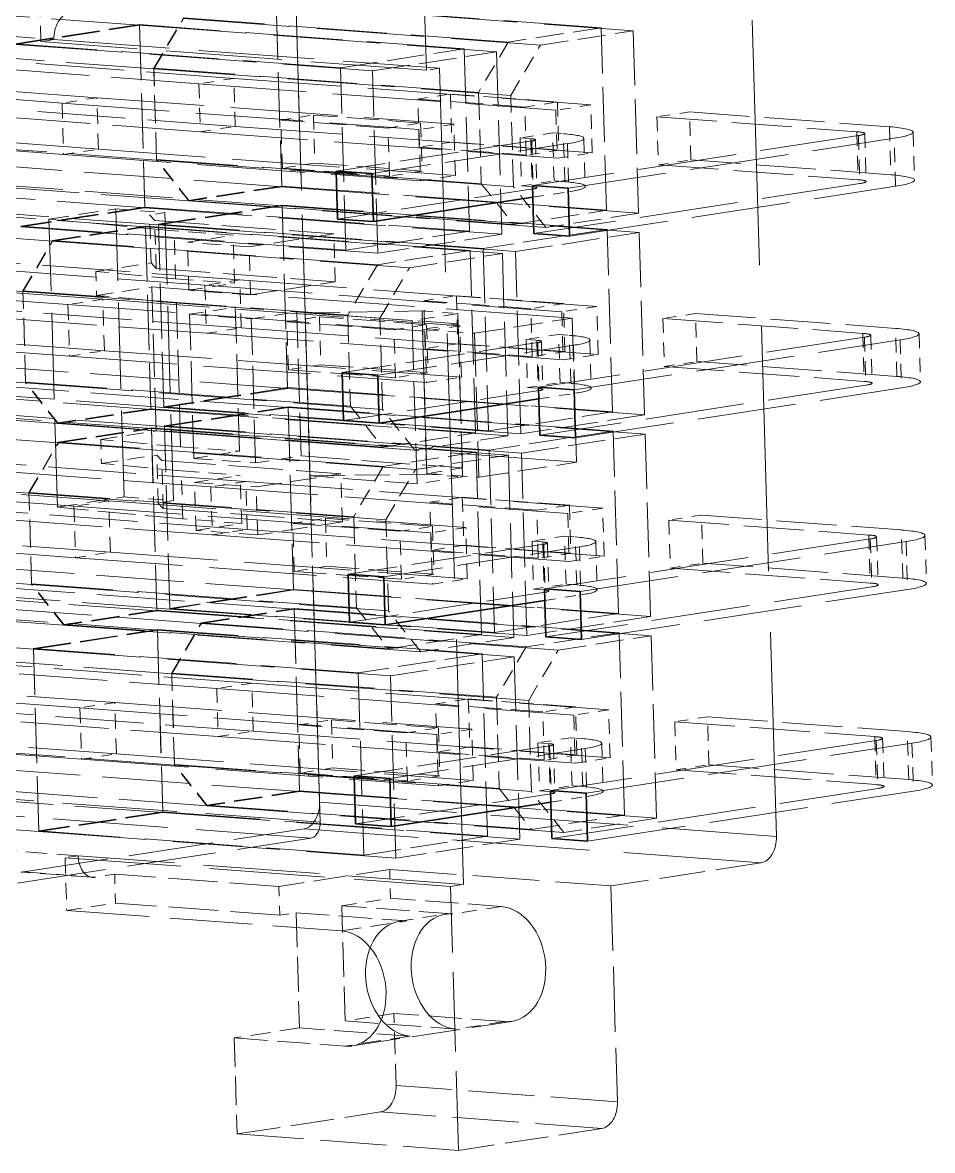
# Model space of a CAD drawing. Extents: x 23 to 417, y 3 to 294.
# Drawn here: x 335.64 to 345.05, y 117.38 to 129.05 of the extents above; entities that cross this region are included whole.
import ezdxf

# ---------------------------------------------------------------- set-up
doc = ezdxf.new("R2010")
doc.units = 0
doc.linetypes.add('DASHED', pattern=[15, 12, -3])
doc.layers.get('0').update_dxf_attribs({"lineweight": 13})

# ---------------------------------------------------------------- blocks, each defined once
blk = doc.blocks.new('BLOCK3535')
at = {"color": 7, "linetype": 'DASHED', "lineweight": 13, "ltscale": 0.136612}
for p, q in [((-24.895, -7.55), (-25.057, -2.087)), ((-24.234, -29.894), (-24.395, -24.432))]:
    blk.add_line(p, q, dxfattribs=at)
at = {"color": 7, "linetype": 'DASHED', "lineweight": 13, "ltscale": 0.442126}
blk.add_line((-27.093, -23.104), (-27.616, -5.427), dxfattribs=at)
at = {"color": 7, "linetype": 'DASHED', "lineweight": 13, "ltscale": 0.168902}
for p, q in [((-27.405, -12.564), (-27.605, -5.811)), ((-27.105, -22.693), (-27.305, -15.94))]:
    blk.add_line(p, q, dxfattribs=at)
at = {"color": 7, "linetype": 'DASHED', "lineweight": 13, "ltscale": 0.027322}
for p, q in [((-32.868, -6.956), (-32.9, -5.863)), ((-32.368, -23.839), (-32.335, -24.931))]:
    blk.add_line(p, q, dxfattribs=at)
at = {"color": 7, "linetype": 'DASHED', "lineweight": 13, "ltscale": 0.151749}
for p, q in [((-30.83, -6.619), (-36.884, -6.169)), ((-30.533, -7.521), (-36.586, -7.071)), ((-29.6, -7.827), (-35.653, -7.376)), ((-28.878, -7.716), (-34.932, -7.265)), ((-31.71, -8.116), (-37.763, -7.665)), ((-32.431, -8.227), (-38.484, -7.776)), ((-29.57, -8.82), (-35.623, -8.369)), ((-28.849, -8.709), (-34.902, -8.259)), ((-32.4, -9.29), (-38.453, -8.839)), ((-31.679, -9.179), (-37.732, -8.728)), ((-30.477, -9.408), (-36.53, -8.958)), ((-27.888, -9.958), (-33.941, -9.508)), ((-30.719, -10.393), (-36.772, -9.942)), ((-29.809, -10.253), (-35.862, -9.803)), ((-27.876, -10.356), (-33.929, -9.905)), ((-30.707, -10.79), (-36.76, -10.34)), ((-30.437, -10.749), (-36.49, -10.298)), ((-32.628, -11.085), (-38.681, -10.635)), ((-29.476, -11.998), (-35.529, -11.547)), ((-28.755, -11.887), (-34.808, -11.436)), ((-33.24, -12.127), (-39.293, -11.677)), ((-31.587, -12.287), (-37.64, -11.837)), ((-32.308, -12.398), (-38.361, -11.947)), ((-29.447, -12.991), (-35.5, -12.54)), ((-28.726, -12.88), (-34.779, -12.43)), ((-32.276, -13.461), (-38.329, -13.01)), ((-31.555, -13.35), (-37.608, -12.899)), ((-33.184, -14.014), (-39.237, -13.563)), ((-27.765, -14.129), (-33.818, -13.679)), ((-30.595, -14.564), (-36.648, -14.113)), ((-30.325, -14.523), (-36.379, -14.072)), ((-27.753, -14.527), (-33.806, -14.076)), ((-32.516, -14.859), (-38.569, -14.409)), ((-30.583, -14.961), (-36.637, -14.511)), ((-30.314, -14.92), (-36.367, -14.469)), ((-32.504, -15.257), (-38.557, -14.806)), ((-28.632, -16.058), (-34.685, -15.607)), ((-33.116, -16.298), (-39.17, -15.848)), ((-29.353, -16.169), (-35.406, -15.718)), ((-31.463, -16.458), (-37.516, -16.008)), ((-32.184, -16.569), (-38.237, -16.118)), ((-29.323, -17.162), (-35.376, -16.711)), ((-28.602, -17.051), (-34.655, -16.601)), ((-32.153, -17.632), (-38.206, -17.181)), ((-31.432, -17.521), (-37.485, -17.07)), ((-33.061, -18.185), (-39.114, -17.734)), ((-27.641, -18.3), (-33.694, -17.85)), ((-30.472, -18.735), (-36.525, -18.284)), ((-30.202, -18.694), (-36.255, -18.243)), ((-27.629, -18.698), (-33.682, -18.247)), ((-32.392, -19.03), (-38.446, -18.58)), ((-29.55, -18.993), (-35.603, -18.542)), ((-30.46, -19.132), (-36.513, -18.682)), ((-33.021, -19.526), (-39.074, -19.075)), ((-30.162, -20.034), (-36.216, -19.584)), ((-28.508, -20.229), (-34.561, -19.779)), ((-29.229, -20.34), (-35.282, -19.889)), ((-32.061, -20.74), (-38.114, -20.289)), ((-31.34, -20.629), (-37.393, -20.179)), ((-29.2, -21.333), (-35.253, -20.882)), ((-28.479, -21.222), (-34.532, -20.772)), ((-32.029, -21.803), (-38.082, -21.352)), ((-31.308, -21.692), (-37.361, -21.241)), ((-30.106, -21.921), (-36.16, -21.471)), ((-27.518, -22.471), (-33.571, -22.021)), ((-29.438, -22.766), (-35.491, -22.316)), ((-30.348, -22.906), (-36.401, -22.456)), ((-32.909, -23.3), (-38.962, -22.849))]:
    blk.add_line(p, q, dxfattribs=at)
at = {"color": 7, "linetype": 'DASHED', "lineweight": 13, "ltscale": 0.094386}
for p, q in [((-28, -6.171), (-27.888, -9.944)), ((-28, -6.184), (-27.888, -9.958)), ((-30.831, -6.605), (-30.719, -10.379)), ((-30.83, -6.619), (-30.719, -10.393)), ((-21.171, -10.445), (-21.283, -6.671)), ((-20.618, -6.734), (-20.506, -10.508)), ((-24.113, -7.106), (-24.001, -10.88)), ((-23.448, -7.169), (-23.337, -10.943)), ((-26.562, -11.273), (-26.674, -7.499)), ((-25.898, -11.336), (-26.009, -7.562)), ((-27.877, -10.342), (-27.765, -14.115)), ((-27.876, -10.356), (-27.765, -14.129)), ((-30.707, -10.777), (-30.595, -14.55)), ((-30.707, -10.79), (-30.595, -14.564)), ((-30.326, -14.509), (-30.438, -10.735)), ((-30.325, -14.523), (-30.437, -10.749)), ((-21.047, -14.616), (-21.159, -10.842)), ((-20.494, -10.905), (-20.383, -14.679)), ((-23.878, -15.051), (-23.99, -11.277)), ((-23.72, -11.235), (-23.608, -15.009)), ((-23.325, -11.34), (-23.213, -15.114)), ((-22.944, -15.072), (-23.055, -11.299)), ((-27.753, -14.513), (-27.641, -18.287)), ((-27.753, -14.527), (-27.641, -18.3)), ((-30.202, -18.68), (-30.314, -14.906)), ((-30.202, -18.694), (-30.314, -14.92)), ((-30.584, -14.948), (-30.472, -18.721)), ((-30.583, -14.961), (-30.472, -18.735)), ((-20.924, -18.787), (-21.036, -15.013)), ((-20.371, -15.076), (-20.259, -18.85)), ((-23.754, -19.222), (-23.866, -15.448)), ((-23.597, -15.406), (-23.485, -19.18)), ((-23.201, -15.511), (-23.09, -19.285)), ((-22.82, -19.244), (-22.932, -15.47)), ((-27.63, -18.684), (-27.518, -22.458)), ((-27.629, -18.698), (-27.518, -22.471)), ((-30.46, -19.119), (-30.349, -22.892)), ((-30.46, -19.132), (-30.348, -22.906)), ((-20.8, -22.958), (-20.912, -19.184)), ((-20.247, -19.247), (-20.136, -23.021)), ((-32.909, -23.286), (-33.021, -19.512)), ((-32.909, -23.3), (-33.021, -19.526)), ((-23.631, -23.393), (-23.743, -19.619)), ((-23.078, -19.682), (-22.966, -23.456)), ((-26.304, -20.012), (-26.192, -23.786)), ((-25.527, -23.849), (-25.639, -20.076))]:
    blk.add_line(p, q, dxfattribs=at)
at = {"color": 7, "linetype": 'DASHED', "lineweight": 13, "ltscale": 0.168405}
for p, q in [((-21.283, -6.671), (-28, -6.171)), ((-23.203, -6.966), (-29.921, -6.466)), ((-24.113, -7.106), (-30.831, -6.605)), ((-26.674, -7.499), (-33.392, -6.999)), ((-23.816, -8.008), (-30.533, -7.508)), ((-23.76, -9.895), (-30.477, -9.394)), ((-27.888, -9.944), (-21.171, -10.445)), ((-23.092, -10.74), (-29.809, -10.24)), ((-30.719, -10.379), (-24.001, -10.88)), ((-21.159, -10.842), (-27.877, -10.342)), ((-26.562, -11.273), (-33.28, -10.773)), ((-23.99, -11.277), (-30.707, -10.777)), ((-23.72, -11.235), (-30.438, -10.735)), ((-25.91, -11.572), (-32.628, -11.072)), ((-26.523, -12.614), (-33.24, -12.113)), ((-26.467, -14.501), (-33.184, -14)), ((-27.765, -14.115), (-21.047, -14.616)), ((-30.595, -14.55), (-23.878, -15.051)), ((-23.608, -15.009), (-30.326, -14.509)), ((-21.036, -15.013), (-27.753, -14.513)), ((-25.799, -15.346), (-32.516, -14.845)), ((-23.597, -15.406), (-30.314, -14.906)), ((-23.866, -15.448), (-30.584, -14.948)), ((-25.787, -15.743), (-32.504, -15.243)), ((-26.399, -16.785), (-33.117, -16.284)), ((-26.343, -18.672), (-33.061, -18.171)), ((-27.641, -18.287), (-20.924, -18.787)), ((-30.472, -18.721), (-23.754, -19.222)), ((-23.485, -19.18), (-30.202, -18.68)), ((-20.912, -19.184), (-27.63, -18.684)), ((-25.675, -19.517), (-32.393, -19.016)), ((-23.743, -19.619), (-30.46, -19.119)), ((-22.833, -19.479), (-29.55, -18.979)), ((-26.304, -20.012), (-33.021, -19.512)), ((-23.445, -20.521), (-30.163, -20.021)), ((-23.389, -22.408), (-30.107, -21.908)), ((-27.518, -22.458), (-20.8, -22.958)), ((-22.721, -23.253), (-29.439, -22.753)), ((-30.349, -22.892), (-23.631, -23.393)), ((-26.192, -23.786), (-32.909, -23.286))]:
    blk.add_line(p, q, dxfattribs=at)
at = {"color": 7, "linetype": 'DASHED', "lineweight": 13, "ltscale": 0.18506}
for p, q in [((-28, -6.184), (-20.618, -6.734)), ((-29.92, -6.48), (-22.539, -7.029)), ((-30.83, -6.619), (-23.448, -7.169)), ((-33.391, -7.013), (-26.009, -7.562)), ((-30.533, -7.521), (-23.151, -8.071)), ((-29.6, -7.827), (-22.218, -8.377)), ((-28.878, -7.716), (-21.497, -8.266)), ((-31.71, -8.116), (-24.328, -8.666)), ((-32.431, -8.227), (-25.049, -8.777)), ((-29.57, -8.82), (-22.188, -9.37)), ((-28.849, -8.709), (-21.467, -9.259)), ((-32.4, -9.29), (-25.018, -9.839)), ((-31.679, -9.179), (-24.297, -9.729)), ((-30.477, -9.408), (-23.095, -9.958)), ((-27.888, -9.958), (-20.506, -10.508)), ((-29.809, -10.253), (-22.427, -10.803)), ((-30.719, -10.393), (-23.337, -10.943)), ((-27.876, -10.356), (-20.494, -10.905)), ((-33.28, -10.787), (-25.898, -11.336)), ((-30.707, -10.79), (-23.325, -11.34)), ((-30.437, -10.749), (-23.055, -11.299)), ((-32.628, -11.085), (-25.246, -11.635)), ((-28.755, -11.887), (-21.373, -12.437)), ((-33.24, -12.127), (-25.858, -12.677)), ((-29.476, -11.998), (-22.094, -12.548)), ((-31.587, -12.287), (-24.205, -12.837)), ((-32.308, -12.398), (-24.926, -12.948)), ((-29.447, -12.991), (-22.065, -13.541)), ((-28.726, -12.88), (-21.344, -13.43)), ((-32.276, -13.461), (-24.894, -14.01)), ((-31.555, -13.35), (-24.173, -13.9)), ((-33.184, -14.014), (-25.802, -14.564)), ((-27.765, -14.129), (-20.383, -14.679)), ((-30.595, -14.564), (-23.213, -15.114)), ((-30.325, -14.523), (-22.944, -15.072)), ((-27.753, -14.527), (-20.371, -15.076)), ((-32.516, -14.859), (-25.134, -15.409)), ((-30.314, -14.92), (-22.932, -15.47)), ((-30.583, -14.961), (-23.201, -15.511)), ((-32.504, -15.257), (-25.122, -15.806)), ((-28.632, -16.058), (-21.25, -16.608)), ((-33.116, -16.298), (-25.734, -16.848)), ((-29.353, -16.169), (-21.971, -16.719)), ((-31.463, -16.458), (-24.081, -17.008)), ((-32.184, -16.569), (-24.802, -17.119)), ((-29.323, -17.162), (-21.941, -17.712)), ((-28.602, -17.051), (-21.22, -17.601)), ((-32.153, -17.632), (-24.771, -18.181)), ((-31.432, -17.521), (-24.05, -18.071)), ((-33.061, -18.185), (-25.679, -18.735)), ((-27.641, -18.3), (-20.259, -18.85)), ((-30.472, -18.735), (-23.09, -19.285)), ((-30.202, -18.694), (-22.82, -19.244)), ((-27.629, -18.698), (-20.247, -19.247)), ((-32.392, -19.03), (-25.01, -19.58)), ((-30.46, -19.132), (-23.078, -19.682)), ((-29.55, -18.993), (-22.168, -19.542)), ((-33.021, -19.526), (-25.639, -20.076)), ((-30.162, -20.034), (-22.78, -20.584)), ((-28.508, -20.229), (-21.126, -20.779)), ((-29.229, -20.34), (-21.847, -20.89)), ((-32.061, -20.74), (-24.679, -21.29)), ((-31.34, -20.629), (-23.958, -21.179)), ((-28.479, -21.222), (-21.097, -21.772)), ((-29.2, -21.333), (-21.818, -21.883)), ((-31.308, -21.692), (-23.926, -22.242)), ((-32.029, -21.803), (-24.647, -22.352)), ((-30.106, -21.921), (-22.724, -22.471)), ((-27.518, -22.471), (-20.136, -23.021)), ((-29.438, -22.766), (-22.056, -23.316)), ((-30.348, -22.906), (-22.966, -23.456)), ((-32.909, -23.3), (-25.527, -23.849))]:
    blk.add_line(p, q, dxfattribs=at)
at = {"color": 7, "linetype": 'DASHED', "lineweight": 13, "ltscale": 0.030211}
for p, q in [((-30.533, -7.508), (-29.921, -6.466)), ((-30.533, -7.521), (-29.92, -6.48)), ((-23.203, -6.966), (-23.816, -8.008)), ((-23.151, -8.071), (-22.539, -7.029)), ((-33.24, -12.113), (-32.628, -11.072)), ((-33.24, -12.127), (-32.628, -11.085)), ((-25.91, -11.572), (-26.523, -12.614)), ((-25.858, -12.677), (-25.246, -11.635)), ((-33.117, -16.284), (-32.504, -15.243)), ((-33.116, -16.298), (-32.504, -15.257)), ((-25.787, -15.743), (-26.399, -16.785)), ((-25.734, -16.848), (-25.122, -15.806)), ((-30.163, -20.021), (-29.55, -18.979)), ((-30.162, -20.034), (-29.55, -18.993)), ((-22.833, -19.479), (-23.445, -20.521)), ((-22.78, -20.584), (-22.168, -19.542))]:
    blk.add_line(p, q, dxfattribs=at)
at = {"color": 7, "linetype": 'DASHED', "lineweight": 13, "ltscale": 0.422255}
for p, q in [((-18.156, -6.514), (-17.656, -23.397)), ((-24.126, -24.391), (-24.626, -7.508))]:
    blk.add_line(p, q, dxfattribs=at)
at = {"color": 7, "linetype": 'DASHED', "lineweight": 13, "ltscale": 0.064776}
for p, q in [((-33.392, -6.999), (-30.831, -6.605)), ((-33.391, -7.013), (-30.83, -6.619)), ((-26.674, -7.499), (-24.113, -7.106)), ((-26.009, -7.562), (-23.448, -7.169)), ((-30.719, -10.379), (-33.28, -10.773)), ((-30.719, -10.393), (-33.28, -10.787)), ((-30.438, -10.735), (-27.877, -10.342)), ((-30.437, -10.749), (-27.876, -10.356)), ((-24.001, -10.88), (-26.562, -11.273)), ((-23.337, -10.943), (-25.898, -11.336)), ((-21.159, -10.842), (-23.72, -11.235)), ((-23.055, -11.299), (-20.494, -10.905)), ((-27.765, -14.115), (-30.326, -14.509)), ((-27.765, -14.129), (-30.325, -14.523)), ((-30.314, -14.906), (-27.753, -14.513)), ((-30.314, -14.92), (-27.753, -14.527)), ((-23.608, -15.009), (-21.047, -14.616)), ((-20.383, -14.679), (-22.944, -15.072)), ((-21.036, -15.013), (-23.597, -15.406)), ((-22.932, -15.47), (-20.371, -15.076)), ((-27.641, -18.287), (-30.202, -18.68)), ((-27.641, -18.3), (-30.202, -18.694)), ((-23.485, -19.18), (-20.924, -18.787)), ((-20.259, -18.85), (-22.82, -19.244)), ((-33.021, -19.512), (-30.46, -19.119)), ((-33.021, -19.526), (-30.46, -19.132)), ((-23.743, -19.619), (-26.304, -20.012)), ((-25.639, -20.076), (-23.078, -19.682)), ((-30.349, -22.892), (-32.909, -23.286)), ((-30.348, -22.906), (-32.909, -23.3)), ((-26.192, -23.786), (-23.631, -23.393)), ((-22.966, -23.456), (-25.527, -23.849))]:
    blk.add_line(p, q, dxfattribs=at)
at = {"color": 7, "linetype": 'DASHED', "lineweight": 13, "ltscale": 0.048582}
for p, q in [((-21.283, -6.671), (-23.203, -6.966)), ((-22.539, -7.029), (-20.618, -6.734)), ((-27.888, -9.944), (-29.809, -10.24)), ((-27.888, -9.958), (-29.809, -10.253)), ((-23.092, -10.74), (-21.171, -10.445)), ((-20.506, -10.508), (-22.427, -10.803)), ((-32.628, -11.072), (-30.707, -10.777)), ((-32.628, -11.085), (-30.707, -10.79)), ((-23.99, -11.277), (-25.91, -11.572)), ((-25.246, -11.635), (-23.325, -11.34)), ((-30.595, -14.55), (-32.516, -14.845)), ((-30.595, -14.564), (-32.516, -14.859)), ((-32.504, -15.243), (-30.584, -14.948)), ((-32.504, -15.257), (-30.583, -14.961)), ((-25.799, -15.346), (-23.878, -15.051)), ((-23.213, -15.114), (-25.134, -15.409)), ((-23.866, -15.448), (-25.787, -15.743)), ((-25.122, -15.806), (-23.201, -15.511)), ((-30.472, -18.721), (-32.393, -19.016)), ((-30.472, -18.735), (-32.392, -19.03)), ((-29.55, -18.979), (-27.63, -18.684)), ((-29.55, -18.993), (-27.629, -18.698)), ((-25.675, -19.517), (-23.754, -19.222)), ((-23.09, -19.285), (-25.01, -19.58)), ((-20.912, -19.184), (-22.833, -19.479)), ((-22.168, -19.542), (-20.247, -19.247)), ((-27.518, -22.458), (-29.439, -22.753)), ((-27.518, -22.471), (-29.438, -22.766)), ((-22.721, -23.253), (-20.8, -22.958)), ((-20.136, -23.021), (-22.056, -23.316))]:
    blk.add_line(p, q, dxfattribs=at)
at = {"color": 7, "linetype": 'DASHED', "lineweight": 13, "ltscale": 0.037012}
for p, q in [((-34.074, -6.805), (-32.598, -6.914)), ((-32.098, -23.797), (-33.575, -23.687)), ((-31.798, -24.244), (-33.275, -24.134)), ((-33.223, -24.132), (-31.747, -24.242))]:
    blk.add_line(p, q, dxfattribs=at)
at = {"color": 7, "linetype": 'DASHED', "lineweight": 13, "ltscale": 0.006819}
for p, q in [((-32.598, -6.914), (-32.868, -6.956)), ((-24.626, -7.508), (-24.895, -7.55)), ((-32.098, -23.797), (-32.368, -23.839)), ((-24.395, -24.432), (-24.126, -24.391))]:
    blk.add_line(p, q, dxfattribs=at)
at = {"color": 7, "linetype": 'DASHED', "lineweight": 13, "ltscale": 0.199865}
for p, q in [((-24.895, -7.55), (-32.868, -6.956)), ((-32.598, -6.914), (-24.626, -7.508)), ((-24.126, -24.391), (-32.098, -23.797)), ((-32.368, -23.839), (-24.395, -24.432))]:
    blk.add_line(p, q, dxfattribs=at)
at = {"color": 7, "linetype": 'DASHED', "lineweight": 13, "ltscale": 0.047193}
for p, q in [((-30.477, -9.394), (-30.533, -7.508)), ((-30.477, -9.408), (-30.533, -7.521)), ((-23.816, -8.008), (-23.76, -9.895)), ((-23.095, -9.958), (-23.151, -8.071)), ((-33.184, -14), (-33.24, -12.113)), ((-33.184, -14.014), (-33.24, -12.127)), ((-26.523, -12.614), (-26.467, -14.501)), ((-25.802, -14.564), (-25.858, -12.677)), ((-33.061, -18.171), (-33.117, -16.284)), ((-33.061, -18.185), (-33.116, -16.298)), ((-26.399, -16.785), (-26.343, -18.672)), ((-25.679, -18.735), (-25.734, -16.848)), ((-30.107, -21.908), (-30.163, -20.021)), ((-30.106, -21.921), (-30.162, -20.034)), ((-23.445, -20.521), (-23.389, -22.408)), ((-22.724, -22.471), (-22.78, -20.584))]:
    blk.add_line(p, q, dxfattribs=at)
at = {"color": 7, "linetype": 'DASHED', "lineweight": 13, "ltscale": 0.01824}
for p, q in [((-28.878, -7.716), (-29.6, -7.827)), ((-31.71, -8.116), (-32.431, -8.227)), ((-21.497, -8.266), (-22.218, -8.377)), ((-29.57, -8.82), (-28.849, -8.709)), ((-24.328, -8.666), (-25.049, -8.777)), ((-32.4, -9.29), (-31.679, -9.179)), ((-22.188, -9.37), (-21.467, -9.259)), ((-25.018, -9.839), (-24.297, -9.729)), ((-28.755, -11.887), (-29.476, -11.998)), ((-31.587, -12.287), (-32.308, -12.398)), ((-21.373, -12.437), (-22.094, -12.548)), ((-29.447, -12.991), (-28.726, -12.88)), ((-24.205, -12.837), (-24.926, -12.948)), ((-32.276, -13.461), (-31.555, -13.35)), ((-22.065, -13.541), (-21.344, -13.43)), ((-24.894, -14.01), (-24.173, -13.9)), ((-28.632, -16.058), (-29.353, -16.169)), ((-31.463, -16.458), (-32.184, -16.569)), ((-21.25, -16.608), (-21.971, -16.719)), ((-24.081, -17.008), (-24.802, -17.119)), ((-29.323, -17.162), (-28.602, -17.051)), ((-32.153, -17.632), (-31.432, -17.521)), ((-21.941, -17.712), (-21.22, -17.601)), ((-24.771, -18.181), (-24.05, -18.071)), ((-28.508, -20.229), (-29.229, -20.34)), ((-31.34, -20.629), (-32.061, -20.74)), ((-21.126, -20.779), (-21.847, -20.89)), ((-29.2, -21.333), (-28.479, -21.222)), ((-23.958, -21.179), (-24.679, -21.29)), ((-32.029, -21.803), (-31.308, -21.692)), ((-21.818, -21.883), (-21.097, -21.772)), ((-24.647, -22.352), (-23.926, -22.242))]:
    blk.add_line(p, q, dxfattribs=at)
at = {"color": 7, "linetype": 'DASHED', "lineweight": 13, "ltscale": 0.024839}
for p, q in [((-29.6, -7.827), (-29.57, -8.82)), ((-28.849, -8.709), (-28.878, -7.716)), ((-25.044, -9.138), (-25.073, -8.145)), ((-24.399, -8.041), (-24.37, -9.034)), ((-22.829, -9.303), (-22.859, -8.31)), ((-22.218, -8.377), (-22.188, -9.37)), ((-22.185, -8.206), (-22.156, -9.199)), ((-21.467, -9.259), (-21.497, -8.266)), ((-27.875, -9.573), (-27.904, -8.58)), ((-27.23, -8.476), (-27.201, -9.469)), ((-20.128, -8.513), (-20.098, -9.506)), ((-19.424, -9.403), (-19.454, -8.41)), ((-25.66, -9.738), (-25.689, -8.745)), ((-25.015, -8.641), (-24.986, -9.634)), ((-22.255, -9.838), (-22.284, -8.844)), ((-22.033, -9.854), (-22.063, -8.861)), ((-15.994, -8.821), (-15.964, -9.814)), ((-15.831, -8.858), (-15.801, -9.851)), ((-15.32, -8.717), (-15.29, -9.71)), ((-14.831, -8.828), (-14.802, -9.821)), ((-22.958, -8.948), (-22.929, -9.941)), ((-22.737, -8.964), (-22.707, -9.958)), ((-22.717, -9.012), (-22.688, -10.005)), ((-22.639, -8.987), (-22.61, -9.98)), ((-21.979, -9.067), (-21.95, -10.06)), ((-21.639, -8.957), (-21.61, -9.95)), ((-15.962, -8.9), (-15.932, -9.893)), ((-15.194, -9.948), (-15.223, -8.955)), ((-30.59, -11.535), (-30.619, -10.542)), ((-30.486, -11.652), (-30.515, -10.658)), ((-30.082, -11.866), (-30.111, -10.873)), ((-28.863, -11.956), (-28.893, -10.963)), ((-26.781, -11.927), (-26.811, -10.934)), ((-29.807, -12.101), (-29.836, -11.108)), ((-28.532, -12.196), (-28.561, -11.203)), ((-28.726, -12.88), (-28.755, -11.887)), ((-29.476, -11.998), (-29.447, -12.991)), ((-24.921, -13.309), (-24.95, -12.316)), ((-24.276, -12.212), (-24.247, -13.205)), ((-22.706, -13.474), (-22.735, -12.481)), ((-22.094, -12.548), (-22.065, -13.541)), ((-22.032, -13.37), (-22.061, -12.377)), ((-21.344, -13.43), (-21.373, -12.437)), ((-19.301, -13.574), (-19.33, -12.581)), ((-27.751, -13.744), (-27.781, -12.751)), ((-27.107, -12.647), (-27.077, -13.64)), ((-24.892, -12.812), (-24.863, -13.805)), ((-20.004, -12.684), (-19.975, -13.677)), ((-25.537, -13.909), (-25.566, -12.916)), ((-22.131, -14.009), (-22.161, -13.015)), ((-21.91, -14.025), (-21.939, -13.032)), ((-15.87, -12.992), (-15.841, -13.985)), ((-15.707, -13.029), (-15.678, -14.022)), ((-15.167, -13.882), (-15.196, -12.888)), ((-14.708, -12.999), (-14.678, -13.992)), ((-22.835, -13.119), (-22.805, -14.112)), ((-22.613, -13.135), (-22.584, -14.129)), ((-22.594, -13.183), (-22.564, -14.176)), ((-22.515, -13.158), (-22.486, -14.151)), ((-21.856, -13.238), (-21.826, -14.231)), ((-21.516, -13.128), (-21.487, -14.121)), ((-15.838, -13.071), (-15.809, -14.064)), ((-15.1, -13.126), (-15.07, -14.119)), ((-30.443, -16.501), (-30.472, -15.508)), ((-30.339, -16.617), (-30.368, -15.624)), ((-29.935, -16.831), (-29.964, -15.838)), ((-29.66, -17.067), (-29.689, -16.074)), ((-28.716, -16.922), (-28.746, -15.929)), ((-28.602, -17.051), (-28.632, -16.058)), ((-26.634, -16.893), (-26.664, -15.9)), ((-29.353, -16.169), (-29.323, -17.162)), ((-28.385, -17.162), (-28.414, -16.169)), ((-24.797, -17.48), (-24.826, -16.487)), ((-24.153, -16.383), (-24.123, -17.376)), ((-21.938, -16.548), (-21.909, -17.541)), ((-22.582, -17.645), (-22.612, -16.652)), ((-21.971, -16.719), (-21.941, -17.712)), ((-21.22, -17.601), (-21.25, -16.608)), ((-19.177, -17.745), (-19.207, -16.752)), ((-27.628, -17.915), (-27.657, -16.922)), ((-26.983, -16.818), (-26.954, -17.811)), ((-24.769, -16.983), (-24.739, -17.976)), ((-19.881, -16.855), (-19.851, -17.848)), ((-25.413, -18.08), (-25.442, -17.087)), ((-22.008, -18.18), (-22.037, -17.186)), ((-21.786, -18.196), (-21.816, -17.203)), ((-15.747, -17.163), (-15.717, -18.156)), ((-15.715, -17.242), (-15.685, -18.235)), ((-15.584, -17.2), (-15.554, -18.193)), ((-15.043, -18.053), (-15.073, -17.059)), ((-14.584, -17.17), (-14.555, -18.163)), ((-22.711, -17.29), (-22.682, -18.283)), ((-22.49, -17.307), (-22.46, -18.3)), ((-22.47, -17.354), (-22.441, -18.347)), ((-22.392, -17.329), (-22.363, -18.322)), ((-21.732, -17.409), (-21.703, -18.402)), ((-21.392, -17.299), (-21.363, -18.292)), ((-14.976, -17.297), (-14.947, -18.29)), ((-28.479, -21.222), (-28.508, -20.229)), ((-29.229, -20.34), (-29.2, -21.333)), ((-24.674, -21.651), (-24.703, -20.658)), ((-24.029, -20.554), (-24, -21.547)), ((-21.785, -21.712), (-21.814, -20.719)), ((-26.86, -20.989), (-26.83, -21.982)), ((-22.459, -21.816), (-22.488, -20.823)), ((-21.847, -20.89), (-21.818, -21.883)), ((-21.097, -21.772), (-21.126, -20.779)), ((-19.054, -21.916), (-19.083, -20.923)), ((-27.504, -22.086), (-27.534, -21.093)), ((-24.645, -21.154), (-24.616, -22.147)), ((-19.757, -21.026), (-19.728, -22.019)), ((-14.92, -22.224), (-14.949, -21.231)), ((-25.29, -22.251), (-25.319, -21.258)), ((-22.588, -21.461), (-22.558, -22.454)), ((-21.884, -22.351), (-21.914, -21.358)), ((-21.663, -22.367), (-21.692, -21.374)), ((-15.623, -21.334), (-15.594, -22.327)), ((-15.591, -21.413), (-15.562, -22.406)), ((-15.46, -21.371), (-15.431, -22.364)), ((-14.461, -21.341), (-14.431, -22.335)), ((-22.366, -21.478), (-22.337, -22.471)), ((-22.347, -21.525), (-22.317, -22.518)), ((-22.268, -21.5), (-22.239, -22.493)), ((-21.609, -21.58), (-21.579, -22.573)), ((-21.269, -21.47), (-21.24, -22.463)), ((-14.853, -21.468), (-14.823, -22.461))]:
    blk.add_line(p, q, dxfattribs=at)
at = {"color": 7, "linetype": 'DASHED', "lineweight": 13, "ltscale": 0.026577}
for p, q in [((-31.679, -9.179), (-31.71, -8.116)), ((-32.431, -8.227), (-32.4, -9.29)), ((-25.049, -8.777), (-25.018, -9.839)), ((-24.297, -9.729), (-24.328, -8.666)), ((-31.555, -13.35), (-31.587, -12.287)), ((-32.308, -12.398), (-32.276, -13.461)), ((-24.926, -12.948), (-24.894, -14.01)), ((-24.173, -13.9), (-24.205, -12.837)), ((-31.432, -17.521), (-31.463, -16.458)), ((-32.184, -16.569), (-32.153, -17.632)), ((-24.05, -18.071), (-24.081, -17.008)), ((-24.802, -17.119), (-24.771, -18.181)), ((-32.061, -20.74), (-32.029, -21.803)), ((-31.308, -21.692), (-31.34, -20.629)), ((-23.926, -22.242), (-23.958, -21.179)), ((-24.679, -21.29), (-24.647, -22.352))]:
    blk.add_line(p, q, dxfattribs=at)
at = {"color": 7, "linetype": 'DASHED', "lineweight": 13, "ltscale": 0.017046}
for p, q in [((-25.073, -8.145), (-24.399, -8.041)), ((-22.859, -8.31), (-22.185, -8.206)), ((-27.904, -8.58), (-27.23, -8.476)), ((-19.454, -8.41), (-20.128, -8.513)), ((-25.689, -8.745), (-25.015, -8.641)), ((-22.284, -8.844), (-22.958, -8.948)), ((-24.37, -9.034), (-25.044, -9.138)), ((-22.156, -9.199), (-22.829, -9.303)), ((-27.201, -9.469), (-27.875, -9.573)), ((-20.098, -9.506), (-19.424, -9.403)), ((-24.986, -9.634), (-25.66, -9.738)), ((-22.929, -9.941), (-22.255, -9.838)), ((-24.95, -12.316), (-24.276, -12.212)), ((-22.061, -12.377), (-22.735, -12.481)), ((-19.33, -12.581), (-20.004, -12.684)), ((-27.781, -12.751), (-27.107, -12.647)), ((-25.566, -12.916), (-24.892, -12.812)), ((-22.161, -13.015), (-22.835, -13.119)), ((-24.247, -13.205), (-24.921, -13.309)), ((-22.032, -13.37), (-22.706, -13.474)), ((-27.077, -13.64), (-27.751, -13.744)), ((-19.975, -13.677), (-19.301, -13.574)), ((-24.863, -13.805), (-25.537, -13.909)), ((-22.805, -14.112), (-22.131, -14.009)), ((-24.826, -16.487), (-24.153, -16.383)), ((-22.612, -16.652), (-21.938, -16.548)), ((-19.207, -16.752), (-19.881, -16.855)), ((-27.657, -16.922), (-26.983, -16.818)), ((-25.442, -17.087), (-24.769, -16.983)), ((-22.037, -17.186), (-22.711, -17.29)), ((-24.123, -17.376), (-24.797, -17.48)), ((-21.909, -17.541), (-22.582, -17.645)), ((-26.954, -17.811), (-27.628, -17.915)), ((-19.851, -17.848), (-19.177, -17.745)), ((-24.739, -17.976), (-25.413, -18.08)), ((-22.682, -18.283), (-22.008, -18.18)), ((-24.703, -20.658), (-24.029, -20.554)), ((-21.814, -20.719), (-22.488, -20.823)), ((-27.534, -21.093), (-26.86, -20.989)), ((-19.083, -20.923), (-19.757, -21.026)), ((-25.319, -21.258), (-24.645, -21.154)), ((-21.914, -21.358), (-22.588, -21.461)), ((-24, -21.547), (-24.674, -21.651)), ((-21.785, -21.712), (-22.459, -21.816)), ((-19.728, -22.019), (-19.054, -21.916)), ((-26.83, -21.982), (-27.504, -22.086)), ((-24.616, -22.147), (-25.29, -22.251)), ((-22.558, -22.454), (-21.884, -22.351))]:
    blk.add_line(p, q, dxfattribs=at)
at = {"color": 7, "linetype": 'DASHED', "lineweight": 13, "ltscale": 0.055518}
for p, q in [((-22.859, -8.31), (-25.073, -8.145)), ((-22.185, -8.206), (-24.399, -8.041)), ((-25.689, -8.745), (-27.904, -8.58)), ((-25.015, -8.641), (-27.23, -8.476)), ((-24.37, -9.034), (-22.156, -9.199)), ((-25.044, -9.138), (-22.829, -9.303)), ((-27.201, -9.469), (-24.986, -9.634)), ((-27.875, -9.573), (-25.66, -9.738)), ((-22.735, -12.481), (-24.95, -12.316)), ((-22.061, -12.377), (-24.276, -12.212)), ((-27.405, -12.564), (-25.19, -12.729)), ((-25.566, -12.916), (-27.781, -12.751)), ((-24.892, -12.812), (-27.107, -12.647)), ((-24.247, -13.205), (-22.032, -13.37)), ((-24.921, -13.309), (-22.706, -13.474)), ((-27.751, -13.744), (-25.537, -13.909)), ((-27.077, -13.64), (-24.863, -13.805)), ((-25.09, -16.105), (-27.305, -15.94)), ((-22.612, -16.652), (-24.826, -16.487)), ((-21.938, -16.548), (-24.153, -16.383)), ((-25.442, -17.087), (-27.657, -16.922)), ((-24.769, -16.983), (-26.983, -16.818)), ((-24.797, -17.48), (-22.582, -17.645)), ((-24.123, -17.376), (-21.909, -17.541)), ((-27.628, -17.915), (-25.413, -18.08)), ((-26.954, -17.811), (-24.739, -17.976)), ((-22.488, -20.823), (-24.703, -20.658)), ((-21.814, -20.719), (-24.029, -20.554)), ((-24.645, -21.154), (-26.86, -20.989)), ((-25.319, -21.258), (-27.534, -21.093)), ((-24.674, -21.651), (-22.459, -21.816)), ((-24, -21.547), (-21.785, -21.712)), ((-27.504, -22.086), (-25.29, -22.251)), ((-26.83, -21.982), (-24.616, -22.147))]:
    blk.add_line(p, q, dxfattribs=at)
at = {"color": 7, "linetype": 'DASHED', "lineweight": 13, "ltscale": 0.103634}
for p, q in [((-20.128, -8.513), (-15.994, -8.821)), ((-19.454, -8.41), (-15.32, -8.717)), ((-20.098, -9.506), (-15.964, -9.814)), ((-15.29, -9.71), (-19.424, -9.403)), ((-19.33, -12.581), (-15.196, -12.888)), ((-20.004, -12.684), (-15.87, -12.992)), ((-19.975, -13.677), (-15.841, -13.985)), ((-15.167, -13.882), (-19.301, -13.574)), ((-19.207, -16.752), (-15.073, -17.059)), ((-19.881, -16.855), (-15.747, -17.163)), ((-19.851, -17.848), (-15.717, -18.156)), ((-15.043, -18.053), (-19.177, -17.745)), ((-19.083, -20.923), (-14.949, -21.231)), ((-19.757, -21.026), (-15.623, -21.334)), ((-14.92, -22.224), (-19.054, -21.916)), ((-19.728, -22.019), (-15.594, -22.327))]:
    blk.add_line(p, q, dxfattribs=at)
at = {"color": 7, "linetype": 'DASHED', "lineweight": 13, "ltscale": 0.005552}
for p, q in [((-22.284, -8.844), (-22.063, -8.861)), ((-22.958, -8.948), (-22.737, -8.964)), ((-22.929, -9.941), (-22.707, -9.958)), ((-22.033, -9.854), (-22.255, -9.838)), ((-22.161, -13.015), (-21.939, -13.032)), ((-22.835, -13.119), (-22.613, -13.135)), ((-22.805, -14.112), (-22.584, -14.129)), ((-21.91, -14.025), (-22.131, -14.009)), ((-22.037, -17.186), (-21.816, -17.203)), ((-22.711, -17.29), (-22.49, -17.307)), ((-21.786, -18.196), (-22.008, -18.18)), ((-22.682, -18.283), (-22.46, -18.3)), ((-22.588, -21.461), (-22.366, -21.478)), ((-21.914, -21.358), (-21.692, -21.374)), ((-21.663, -22.367), (-21.884, -22.351)), ((-22.558, -22.454), (-22.337, -22.471))]:
    blk.add_line(p, q, dxfattribs=at)
at = {"color": 7, "linetype": 'DASHED', "lineweight": 13, "ltscale": 0.102278}
for p, q in [((-22.717, -9.012), (-26.761, -9.633)), ((-26.023, -9.688), (-21.979, -9.067)), ((-22.688, -10.005), (-26.732, -10.626)), ((-22.594, -13.183), (-26.638, -13.804)), ((-25.899, -13.859), (-21.856, -13.238)), ((-22.564, -14.176), (-26.608, -14.797)), ((-22.47, -17.354), (-26.514, -17.975)), ((-25.776, -18.03), (-21.732, -17.409)), ((-22.441, -18.347), (-26.485, -18.968)), ((-22.347, -21.525), (-26.391, -22.146)), ((-25.652, -22.201), (-21.609, -21.58)), ((-22.317, -22.518), (-26.361, -23.139))]:
    blk.add_line(p, q, dxfattribs=at)
at = {"color": 7, "linetype": 'DASHED', "lineweight": 13, "ltscale": 0.170463}
for p, q in [((-15.962, -8.9), (-22.701, -9.936)), ((-21.963, -9.991), (-15.223, -8.955)), ((-15.932, -9.893), (-22.672, -10.929)), ((-21.933, -10.984), (-15.194, -9.948)), ((-15.838, -13.071), (-22.577, -14.107)), ((-21.839, -14.162), (-15.1, -13.126)), ((-15.809, -14.064), (-22.548, -15.1)), ((-21.81, -15.155), (-15.07, -14.119)), ((-15.715, -17.242), (-22.454, -18.278)), ((-21.716, -18.333), (-14.976, -17.297)), ((-15.685, -18.235), (-22.425, -19.271)), ((-21.686, -19.326), (-14.947, -18.29)), ((-15.591, -21.413), (-22.33, -22.449)), ((-21.592, -22.504), (-14.853, -21.468)), ((-15.562, -22.406), (-22.301, -23.442)), ((-21.563, -23.497), (-14.823, -22.461))]:
    blk.add_line(p, q, dxfattribs=at)
at = {"color": 7, "linetype": 'DASHED', "lineweight": 13, "ltscale": 0.026933}
for p, q in [((-29.809, -10.24), (-30.477, -9.394)), ((-29.809, -10.253), (-30.477, -9.408)), ((-23.76, -9.895), (-23.092, -10.74)), ((-22.427, -10.803), (-23.095, -9.958)), ((-32.516, -14.845), (-33.184, -14)), ((-32.516, -14.859), (-33.184, -14.014)), ((-26.467, -14.501), (-25.799, -15.346)), ((-25.134, -15.409), (-25.802, -14.564)), ((-32.393, -19.016), (-33.061, -18.171)), ((-32.392, -19.03), (-33.061, -18.185)), ((-26.343, -18.672), (-25.675, -19.517)), ((-25.01, -19.58), (-25.679, -18.735)), ((-29.439, -22.753), (-30.107, -21.908)), ((-29.438, -22.766), (-30.106, -21.921)), ((-23.389, -22.408), (-22.721, -23.253)), ((-22.056, -23.316), (-22.724, -22.471))]:
    blk.add_line(p, q, dxfattribs=at)
at = {"color": 7, "lineweight": 35, "ltscale": 0.018506}
for p, q in [((-26.761, -9.633), (-26.023, -9.688)), ((-22.701, -9.936), (-21.963, -9.991)), ((-26.732, -10.626), (-25.993, -10.681)), ((-22.672, -10.929), (-21.933, -10.984)), ((-26.638, -13.804), (-25.899, -13.859)), ((-22.577, -14.107), (-21.839, -14.162)), ((-26.608, -14.797), (-25.87, -14.852)), ((-22.548, -15.1), (-21.81, -15.155)), ((-26.514, -17.975), (-25.776, -18.03)), ((-22.454, -18.278), (-21.716, -18.333)), ((-26.485, -18.968), (-25.746, -19.023)), ((-22.425, -19.271), (-21.686, -19.326)), ((-26.391, -22.146), (-25.652, -22.201)), ((-22.33, -22.449), (-21.592, -22.504)), ((-26.361, -23.139), (-25.623, -23.194)), ((-22.301, -23.442), (-21.563, -23.497))]:
    blk.add_line(p, q, dxfattribs=at)
at = {"color": 7, "lineweight": 35, "ltscale": 0.024839}
for p, q in [((-26.761, -9.633), (-26.732, -10.626)), ((-26.023, -9.688), (-25.993, -10.681)), ((-22.701, -9.936), (-22.672, -10.929)), ((-21.963, -9.991), (-21.933, -10.984)), ((-26.638, -13.804), (-26.608, -14.797)), ((-25.899, -13.859), (-25.87, -14.852)), ((-22.577, -14.107), (-22.548, -15.1)), ((-21.839, -14.162), (-21.81, -15.155)), ((-26.514, -17.975), (-26.485, -18.968)), ((-25.776, -18.03), (-25.746, -19.023)), ((-22.454, -18.278), (-22.425, -19.271)), ((-21.716, -18.333), (-21.686, -19.326)), ((-26.391, -22.146), (-26.361, -23.139)), ((-25.652, -22.201), (-25.623, -23.194)), ((-22.33, -22.449), (-22.301, -23.442)), ((-21.592, -22.504), (-21.563, -23.497))]:
    blk.add_line(p, q, dxfattribs=at)
at = {"color": 7, "lineweight": 35, "ltscale": 0.083457}
for p, q in [((-25.993, -10.681), (-22.694, -10.174)), ((-25.87, -14.852), (-22.57, -14.345)), ((-25.746, -19.023), (-22.447, -18.516)), ((-25.623, -23.194), (-22.323, -22.688))]:
    blk.add_line(p, q, dxfattribs=at)
at = {"color": 7, "linetype": 'DASHED', "lineweight": 13, "ltscale": 0.018821}
for p, q in [((-22.694, -10.174), (-21.95, -10.06)), ((-22.57, -14.345), (-21.826, -14.231)), ((-22.447, -18.516), (-21.703, -18.402)), ((-22.323, -22.688), (-21.579, -22.573))]:
    blk.add_line(p, q, dxfattribs=at)
at = {"color": 7, "linetype": 'DASHED', "lineweight": 13, "ltscale": 0.034917}
for p, q in [((-32.702, -10.63), (-31.322, -10.418)), ((-32.526, -16.588), (-31.146, -16.376))]:
    blk.add_line(p, q, dxfattribs=at)
at = {"color": 7, "linetype": 'DASHED', "lineweight": 13, "ltscale": 0.025541}
for p, q in [((-31.322, -10.418), (-30.303, -10.493)), ((-31.146, -16.376), (-30.127, -16.452))]:
    blk.add_line(p, q, dxfattribs=at)
at = {"color": 7, "linetype": 'DASHED', "lineweight": 13, "ltscale": 0.149031}
for p, q in [((-31.146, -16.376), (-31.322, -10.418)), ((-30.127, -16.452), (-30.303, -10.493)), ((-32.526, -16.588), (-32.702, -10.63))]:
    blk.add_line(p, q, dxfattribs=at)
at = {"color": 7, "linetype": 'DASHED', "lineweight": 13, "ltscale": 0.007997}
for p, q in [((-30.303, -10.493), (-30.619, -10.542)), ((-30.127, -16.452), (-30.443, -16.501))]:
    blk.add_line(p, q, dxfattribs=at)
at = {"color": 7, "linetype": 'DASHED', "lineweight": 13, "ltscale": 0.065068}
for p, q in [((-30.111, -10.873), (-32.702, -10.63)), ((-29.935, -16.831), (-32.526, -16.588))]:
    blk.add_line(p, q, dxfattribs=at)
at = {"color": 7, "linetype": 'DASHED', "lineweight": 13, "ltscale": 0.003907}
for p, q in [((-30.619, -10.542), (-30.515, -10.658)), ((-30.59, -11.535), (-30.486, -11.652)), ((-30.472, -15.508), (-30.368, -15.624)), ((-30.443, -16.501), (-30.339, -16.617))]:
    blk.add_line(p, q, dxfattribs=at)
at = {"color": 7, "linetype": 'DASHED', "lineweight": 13, "ltscale": 0.09286}
for p, q in [((-30.515, -10.658), (-26.811, -10.934)), ((-30.486, -11.652), (-26.781, -11.927)), ((-30.368, -15.624), (-26.664, -15.9)), ((-30.339, -16.617), (-26.634, -16.893))]:
    blk.add_line(p, q, dxfattribs=at)
at = {"color": 7, "linetype": 'DASHED', "lineweight": 13, "ltscale": 0.030547}
for p, q in [((-28.893, -10.963), (-30.111, -10.873)), ((-30.082, -11.866), (-28.863, -11.956)), ((-30.067, -12.362), (-28.848, -12.453)), ((-29.979, -15.342), (-28.76, -15.432)), ((-29.964, -15.838), (-28.746, -15.929)), ((-28.716, -16.922), (-29.935, -16.831))]:
    blk.add_line(p, q, dxfattribs=at)
at = {"color": 7, "linetype": 'DASHED', "lineweight": 13, "ltscale": 0.023865}
for p, q in [((-29.836, -11.108), (-28.893, -10.963)), ((-29.807, -12.101), (-28.863, -11.956)), ((-29.792, -12.598), (-28.848, -12.453)), ((-28.517, -12.693), (-27.574, -12.548)), ((-24.247, -12.584), (-25.19, -12.729)), ((-29.704, -15.577), (-28.76, -15.432)), ((-28.429, -15.672), (-27.486, -15.527)), ((-29.689, -16.074), (-28.746, -15.929)), ((-24.147, -15.96), (-25.09, -16.105)), ((-29.66, -17.067), (-28.716, -16.922))]:
    blk.add_line(p, q, dxfattribs=at)
at = {"color": 7, "linetype": 'DASHED', "lineweight": 13, "ltscale": 0.044275}
for p, q in [((-26.811, -10.934), (-28.561, -11.203)), ((-28.532, -12.196), (-26.781, -11.927)), ((-28.414, -16.169), (-26.664, -15.9)), ((-26.634, -16.893), (-28.385, -17.162))]:
    blk.add_line(p, q, dxfattribs=at)
at = {"color": 7, "linetype": 'DASHED', "lineweight": 13, "ltscale": 0.031957}
for p, q in [((-28.561, -11.203), (-29.836, -11.108)), ((-28.532, -12.196), (-29.807, -12.101)), ((-29.792, -12.598), (-28.517, -12.693)), ((-29.704, -15.577), (-28.429, -15.672)), ((-29.689, -16.074), (-28.414, -16.169)), ((-28.385, -17.162), (-29.66, -17.067))]:
    blk.add_line(p, q, dxfattribs=at)
at = {"color": 7, "linetype": 'DASHED', "lineweight": 13, "ltscale": 0.028926}
for p, q in [((-31.734, -11.711), (-30.59, -11.535)), ((-31.719, -12.207), (-30.575, -12.032)), ((-31.631, -15.187), (-30.487, -15.011)), ((-31.616, -15.683), (-30.472, -15.508))]:
    blk.add_line(p, q, dxfattribs=at)
at = {"color": 7, "linetype": 'DASHED', "lineweight": 13, "ltscale": 0.012419}
for p, q in [((-31.734, -11.711), (-31.719, -12.207)), ((-31.631, -15.187), (-31.616, -15.683))]:
    blk.add_line(p, q, dxfattribs=at)
at = {"color": 7, "linetype": 'DASHED', "lineweight": 13, "ltscale": 0.041478}
for p, q in [((-30.082, -11.866), (-31.734, -11.711)), ((-30.067, -12.362), (-31.719, -12.207)), ((-29.979, -15.342), (-31.631, -15.187)), ((-29.964, -15.838), (-31.616, -15.683))]:
    blk.add_line(p, q, dxfattribs=at)
at = {"color": 7, "linetype": 'DASHED', "lineweight": 13, "ltscale": 0.074516}
for p, q in [((-30.487, -15.011), (-30.575, -12.032)), ((-29.979, -15.342), (-30.067, -12.362)), ((-29.704, -15.577), (-29.792, -12.598)), ((-28.76, -15.432), (-28.848, -12.453)), ((-27.486, -15.527), (-27.574, -12.548)), ((-28.429, -15.672), (-28.517, -12.693)), ((-24.24, -12.796), (-24.152, -15.775)), ((-21.88, -12.679), (-21.792, -15.659)), ((-24.978, -12.909), (-24.89, -15.889)), ((-23.901, -12.99), (-23.813, -15.969))]:
    blk.add_line(p, q, dxfattribs=at)
at = {"color": 7, "linetype": 'DASHED', "lineweight": 13, "ltscale": 0.217972}
for p, q in [((-21.88, -12.679), (-30.575, -12.032)), ((-21.792, -15.659), (-30.487, -15.011))]:
    blk.add_line(p, q, dxfattribs=at)
at = {"color": 7, "linetype": 'DASHED', "lineweight": 13, "ltscale": 0.083568}
for p, q in [((-27.574, -12.548), (-24.24, -12.796)), ((-27.486, -15.527), (-24.152, -15.775))]:
    blk.add_line(p, q, dxfattribs=at)
at = {"color": 7, "linetype": 'DASHED', "lineweight": 13, "ltscale": 0.060504}
for p, q in [((-27.405, -12.564), (-24.985, -12.529)), ((-27.305, -15.94), (-24.885, -15.905))]:
    blk.add_line(p, q, dxfattribs=at)
at = {"color": 7, "linetype": 'DASHED', "lineweight": 13, "ltscale": 0.084451}
for p, q in [((-27.305, -15.94), (-27.405, -12.564)), ((-24.885, -15.905), (-24.985, -12.529)), ((-24.247, -12.584), (-24.147, -15.96)), ((-25.19, -12.729), (-25.09, -16.105))]:
    blk.add_line(p, q, dxfattribs=at)
at = {"color": 7, "linetype": 'DASHED', "lineweight": 13, "ltscale": 0.018506}
for p, q in [((-24.985, -12.529), (-24.247, -12.584)), ((-24.885, -15.905), (-24.147, -15.96))]:
    blk.add_line(p, q, dxfattribs=at)
at = {"color": 7, "linetype": 'DASHED', "lineweight": 13, "ltscale": 0.018661}
for p, q in [((-24.24, -12.796), (-24.978, -12.909)), ((-24.152, -15.775), (-24.89, -15.889))]:
    blk.add_line(p, q, dxfattribs=at)
at = {"color": 7, "linetype": 'DASHED', "lineweight": 13, "ltscale": 0.051115}
for p, q in [((-23.901, -12.99), (-21.88, -12.679)), ((-23.813, -15.969), (-21.792, -15.659))]:
    blk.add_line(p, q, dxfattribs=at)
at = {"color": 7, "linetype": 'DASHED', "lineweight": 13, "ltscale": 0.026993}
for p, q in [((-24.978, -12.909), (-23.901, -12.99)), ((-24.89, -15.889), (-23.813, -15.969))]:
    blk.add_line(p, q, dxfattribs=at)
at = {"color": 7, "linetype": 'DASHED', "lineweight": 13, "ltscale": 0.198014}
for p, q in [((-27.093, -23.104), (-34.991, -22.516)), ((-27.286, -23.433), (-35.185, -22.845))]:
    blk.add_line(p, q, dxfattribs=at)
at = {"color": 7, "linetype": 'DASHED', "lineweight": 13, "ltscale": 0.236877}
for p, q in [((-27.105, -22.693), (-17.656, -23.397)), ((-17.978, -23.945), (-27.427, -23.242))]:
    blk.add_line(p, q, dxfattribs=at)
at = {"color": 7, "linetype": 'DASHED', "lineweight": 13, "ltscale": 0.146598}
blk.add_line((-33.223, -24.132), (-27.427, -23.242), dxfattribs=at)
at = {"color": 7, "linetype": 'DASHED', "lineweight": 13, "ltscale": 0.153417}
blk.add_line((-33.351, -24.365), (-27.286, -23.433), dxfattribs=at)
at = {"color": 7, "linetype": 'DASHED', "lineweight": 13, "ltscale": 0.078413}
blk.add_line((-17.978, -23.945), (-21.078, -24.422), dxfattribs=at)
at = {"color": 7, "linetype": 'DASHED', "lineweight": 13, "ltscale": 0.010228}
blk.add_line((-31.342, -24.18), (-31.747, -24.242), dxfattribs=at)
at = {"color": 7, "linetype": 'DASHED', "lineweight": 13, "ltscale": 0.085128}
for p, q in [((-27.946, -24.433), (-31.342, -24.18)), ((-27.929, -25.029), (-31.325, -24.776))]:
    blk.add_line(p, q, dxfattribs=at)
at = {"color": 7, "linetype": 'DASHED', "lineweight": 13, "ltscale": 0.014903}
for p, q in [((-31.342, -24.18), (-31.325, -24.776)), ((-25.637, -24.677), (-25.655, -24.081)), ((-27.946, -24.433), (-27.929, -25.029))]:
    blk.add_line(p, q, dxfattribs=at)
at = {"color": 7, "linetype": 'DASHED', "lineweight": 13, "ltscale": 0.057957}
blk.add_line((-25.655, -24.081), (-27.946, -24.433), dxfattribs=at)
at = {"color": 7, "linetype": 'DASHED', "lineweight": 13, "ltscale": 0.114737}
for p, q in [((-25.655, -24.081), (-21.078, -24.422)), ((-20.946, -28.891), (-25.523, -28.55)), ((-21.268, -29.439), (-25.845, -29.098)), ((-28.81, -29.554), (-24.234, -29.894))]:
    blk.add_line(p, q, dxfattribs=at)
at = {"color": 7, "linetype": 'DASHED', "lineweight": 13, "ltscale": 0.111773}
blk.add_line((-21.078, -24.422), (-20.946, -28.891), dxfattribs=at)
at = {"color": 7, "linetype": 'DASHED', "lineweight": 13, "ltscale": 0.025569}
for p, q in [((-26.648, -24.832), (-25.637, -24.677)), ((-32.335, -24.931), (-31.325, -24.776)), ((-23.349, -24.847), (-24.36, -25.002)), ((-25.567, -27.06), (-26.578, -27.215)), ((-23.278, -27.23), (-24.289, -27.386))]:
    blk.add_line(p, q, dxfattribs=at)
at = {"color": 7, "linetype": 'DASHED', "lineweight": 13, "ltscale": 0.057369}
for p, q in [((-23.349, -24.847), (-25.637, -24.677)), ((-24.36, -25.002), (-26.648, -24.832)), ((-27.592, -24.977), (-25.303, -25.147)), ((-23.278, -27.23), (-25.567, -27.06)), ((-26.578, -27.215), (-24.289, -27.386)), ((-25.233, -27.531), (-27.521, -27.36)), ((-28.869, -27.567), (-26.581, -27.738))]:
    blk.add_line(p, q, dxfattribs=at)
at = {"color": 7, "linetype": 'DASHED', "lineweight": 13, "ltscale": 0.142496}
blk.add_line((-32.335, -24.931), (-26.651, -25.354), dxfattribs=at)
at = {"color": 7, "linetype": 'DASHED', "lineweight": 13, "ltscale": 0.059612}
for p, q in [((-26.578, -27.215), (-26.648, -24.832)), ((-27.592, -24.977), (-27.521, -27.36))]:
    blk.add_line(p, q, dxfattribs=at)
at = {"color": 7, "linetype": 'DASHED', "lineweight": 13, "ltscale": 0.008523}
blk.add_line((-27.929, -25.029), (-27.592, -24.977), dxfattribs=at)
at = {"color": 7, "linetype": 'DASHED', "lineweight": 13, "ltscale": 0.034093}
for p, q in [((-26.651, -25.354), (-25.303, -25.147)), ((-27.521, -27.36), (-28.869, -27.567)), ((-25.233, -27.531), (-26.581, -27.738))]:
    blk.add_line(p, q, dxfattribs=at)
at = {"color": 7, "linetype": 'DASHED', "lineweight": 13, "ltscale": 0.023867}
blk.add_line((-25.45, -25.153), (-24.507, -25.008), dxfattribs=at)
at = {"color": 7, "linetype": 'DASHED', "lineweight": 13, "ltscale": 0.037258}
blk.add_line((-25.523, -28.55), (-25.567, -27.06), dxfattribs=at)
at = {"color": 7, "linetype": 'DASHED', "lineweight": 13, "ltscale": 0.083525}
blk.add_line((-26.434, -27.732), (-23.132, -27.225), dxfattribs=at)
at = {"color": 7, "linetype": 'DASHED', "lineweight": 13, "ltscale": 0.049677}
blk.add_line((-28.869, -27.567), (-28.81, -29.554), dxfattribs=at)
at = {"color": 7, "linetype": 'DASHED', "lineweight": 13, "ltscale": 0.075004}
for p, q in [((-28.81, -29.554), (-25.845, -29.098)), ((-21.268, -29.439), (-24.234, -29.894))]:
    blk.add_line(p, q, dxfattribs=at)
at = {"color": 7, "linetype": 'DASHED', "lineweight": 13}
for centre, major_axis, ratio, start_param, end_param in [((-32.261, -6.863), (0.037, 0.499), 0.672343, 0.153905, 1.724701), ((-22.939, -8.996), (1.299, 0.038), 0.113477, 0, 0.827506), ((-16.331, -8.873), (-0.5, -0.015), 0.113477, 3.141593, 3.969099), ((-16.331, -8.873), (-0.5, -0.015), 0.113477, 2.398303, 3.141593), ((-16.331, -8.873), (1.499, 0.044), 0.113477, 0, 0.827506), ((-16.331, -8.873), (1.499, 0.044), 0.113477, 5.539895, 6.283185), ((-22.939, -8.996), (-0.3, -0.009), 0.113477, 3.141593, 3.969099), ((-22.939, -8.996), (-0.3, -0.009), 0.113477, 2.398303, 3.141593), ((-22.939, -8.996), (1.299, 0.038), 0.113477, 5.539895, 6.283185), ((-16.301, -9.866), (1.499, 0.044), 0.113477, 6.28318, 7.110691), ((-22.909, -9.989), (-0.3, -0.009), 0.113477, 3.141572, 3.969099), ((-22.909, -9.989), (-0.3, -0.009), 0.113477, 2.398303, 3.141572), ((-22.909, -9.989), (1.299, 0.038), 0.113477, 0.000062, 0.827506), ((-22.909, -9.989), (1.299, 0.038), 0.113477, 5.539895, 6.283247), ((-16.301, -9.866), (-0.5, -0.015), 0.113477, 3.141587, 3.969099), ((-16.301, -9.866), (-0.5, -0.015), 0.113477, 2.398303, 3.141587), ((-16.301, -9.866), (1.499, 0.044), 0.113477, 5.539895, 6.28318), ((-22.815, -13.167), (1.299, 0.038), 0.113477, 0, 0.827506), ((-16.207, -13.044), (-0.5, -0.015), 0.113477, 3.141593, 3.969099), ((-16.207, -13.044), (-0.5, -0.015), 0.113477, 2.398303, 3.141593), ((-16.207, -13.044), (1.499, 0.044), 0.113477, 0, 0.827506), ((-16.207, -13.044), (1.499, 0.044), 0.113477, 5.539895, 6.283185), ((-22.815, -13.167), (-0.3, -0.009), 0.113477, 3.141593, 3.969099), ((-22.815, -13.167), (-0.3, -0.009), 0.113477, 2.398303, 3.141593), ((-22.815, -13.167), (1.299, 0.038), 0.113477, 5.539895, 6.283185), ((-16.178, -14.037), (-0.5, -0.015), 0.113477, 3.141378, 3.969099), ((-16.178, -14.037), (1.499, 0.044), 0.113477, 0.000055, 0.827506), ((-16.178, -14.037), (1.499, 0.044), 0.113477, 5.539895, 6.28324), ((-22.786, -14.16), (-0.3, -0.009), 0.113477, 3.141572, 3.969099), ((-22.786, -14.16), (-0.3, -0.009), 0.113477, 2.398303, 3.141572), ((-22.786, -14.16), (1.299, 0.038), 0.113477, 0.000062, 0.827506), ((-22.786, -14.16), (1.299, 0.038), 0.113477, 5.539895, 6.283247), ((-16.178, -14.037), (-0.5, -0.015), 0.113477, 2.398303, 3.141378), ((-22.692, -17.338), (1.299, 0.038), 0.113477, 0, 0.827506), ((-16.084, -17.215), (-0.5, -0.015), 0.113477, 3.141593, 3.969099), ((-16.084, -17.215), (-0.5, -0.015), 0.113477, 2.398303, 3.141593), ((-16.084, -17.215), (1.499, 0.044), 0.113477, 0, 0.827506), ((-16.084, -17.215), (1.499, 0.044), 0.113477, 5.539895, 6.283185), ((-22.692, -17.338), (-0.3, -0.009), 0.113477, 3.141593, 3.969099), ((-22.692, -17.338), (-0.3, -0.009), 0.113477, 2.398303, 3.141593), ((-22.692, -17.338), (1.299, 0.038), 0.113477, 5.539895, 6.283185), ((-22.662, -18.331), (1.299, 0.038), 0.113477, 0.000062, 0.827506), ((-16.054, -18.208), (-0.5, -0.015), 0.113477, 3.141378, 3.969099), ((-16.054, -18.208), (-0.5, -0.015), 0.113477, 2.398303, 3.141378), ((-16.054, -18.208), (1.499, 0.044), 0.113477, 0.000055, 0.827506), ((-16.054, -18.208), (1.499, 0.044), 0.113477, 5.539895, 6.28324), ((-22.662, -18.331), (-0.3, -0.009), 0.113477, 3.141572, 3.969099), ((-22.662, -18.331), (-0.3, -0.009), 0.113477, 2.398303, 3.141572), ((-22.662, -18.331), (1.299, 0.038), 0.113477, 5.539895, 6.283247), ((-15.96, -21.386), (1.499, 0.044), 0.113477, 0, 0.827506), ((-22.568, -21.509), (1.299, 0.038), 0.113477, 0, 0.827506), ((-15.96, -21.386), (-0.5, -0.015), 0.113477, 3.141593, 3.969099), ((-15.96, -21.386), (-0.5, -0.015), 0.113477, 2.398303, 3.141593), ((-15.96, -21.386), (1.499, 0.044), 0.113477, 5.539895, 6.283185), ((-22.568, -21.509), (-0.3, -0.009), 0.113477, 3.141593, 3.969099), ((-22.568, -21.509), (-0.3, -0.009), 0.113477, 2.398303, 3.141593), ((-22.568, -21.509), (1.299, 0.038), 0.113477, 5.539895, 6.283185), ((-22.539, -22.502), (1.299, 0.038), 0.113477, 0.000062, 0.827506), ((-15.931, -22.379), (-0.5, -0.015), 0.113477, 3.141378, 3.969099), ((-15.931, -22.379), (-0.5, -0.015), 0.113477, 2.398303, 3.141378), ((-15.931, -22.379), (1.499, 0.044), 0.113477, 0.000055, 0.827506), ((-15.931, -22.379), (1.499, 0.044), 0.113477, 5.539895, 6.28324), ((-22.539, -22.502), (-0.3, -0.009), 0.113477, 3.141572, 3.969099), ((-22.539, -22.502), (-0.3, -0.009), 0.113477, 2.398303, 3.141572), ((-22.539, -22.502), (1.299, 0.038), 0.113477, 5.539895, 6.283247), ((-27.442, -22.745), (-0.037, -0.499), 0.672343, 0.153905, 1.724701), ((-27.295, -23.136), (0.022, 0.299), 0.672343, 3.295498, 4.866294), ((-17.993, -23.449), (0.037, 0.499), 0.672343, 3.295498, 4.866294), ((-31.761, -23.746), (0.037, 0.499), 0.672343, 1.724701, 3.14181), ((-33.238, -23.636), (-0.037, -0.499), 0.672343, 0.000135, 0.153905), ((-31.761, -23.746), (0.037, 0.499), 0.672343, 3.14181, 3.295498), ((-23.314, -26.039), (-0.182, 1.186), 0.73149, 3.14148, 6.115982), ((-25.268, -26.339), (-0.182, 1.186), 0.73149, 6.28289, 9.257575), ((-25.268, -26.339), (-0.182, 1.186), 0.73149, 6.115982, 6.28289), ((-24.325, -26.194), (-0.182, 1.186), 0.73149, 6.283073, 9.257575), ((-24.325, -26.194), (-0.182, 1.186), 0.73149, 6.115982, 6.283073), ((-26.616, -26.546), (-0.182, 1.186), 0.73149, 3.141298, 6.115982), ((-23.314, -26.039), (-0.182, 1.186), 0.73149, 2.974389, 3.14148), ((-26.616, -26.546), (-0.182, 1.186), 0.73149, 2.974389, 3.141298), ((-25.86, -28.602), (-0.037, -0.499), 0.672343, 0.153905, 1.724701), ((-21.283, -28.942), (0.037, 0.499), 0.672343, 3.295498, 4.866294)]:
    blk.add_ellipse(centre, major_axis=major_axis, ratio=ratio, start_param=start_param, end_param=end_param, dxfattribs=at)

msp = doc.modelspace()

# ---------------------------------------------------------------- block references
at = {"lineweight": 0, "xscale": 0.5, "yscale": 0.5, "zscale": 0.5}
msp.add_blockref('BLOCK3535', (352.2652, 132.3303), dxfattribs=at)

doc.saveas('drawing.dxf')
